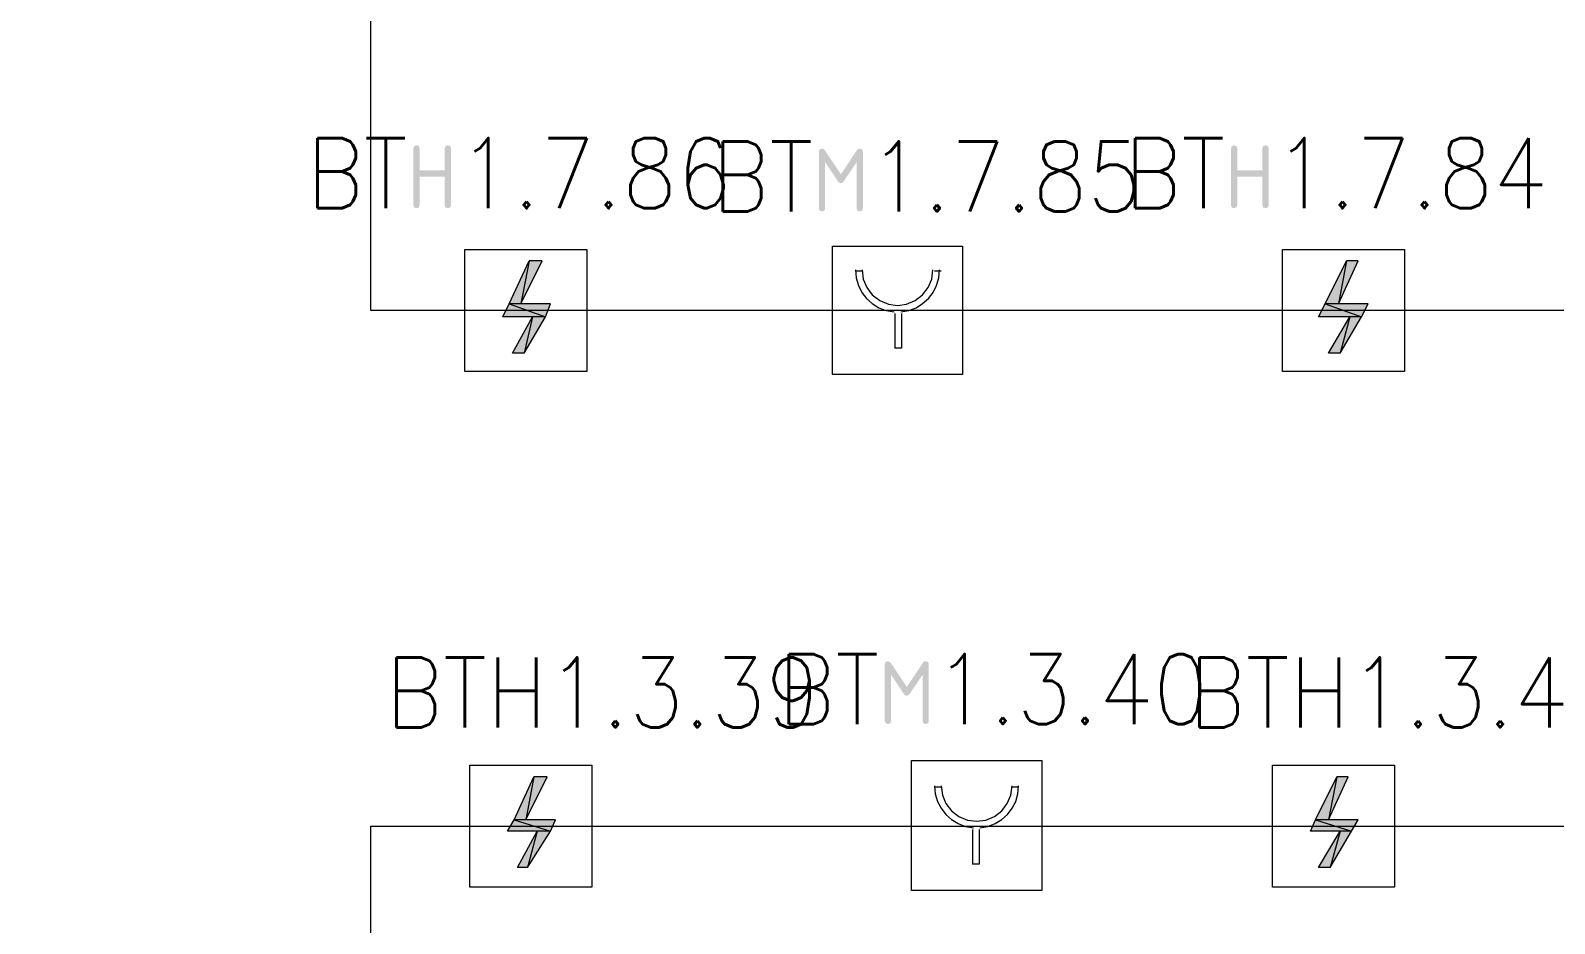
# Model space of a CAD drawing. Header units: millimetres. Extents: x 0 to 420, y 0 to 297.
# Drawn here: x 96.92 to 136.06, y 123.44 to 146.38 of the extents above; entities that cross this region are included whole.
import ezdxf

# ---------------------------------------------------------------- set-up
doc = ezdxf.new("R2010")
doc.units = ezdxf.units.MM
doc.styles.get("Standard").update_dxf_attribs({"font": 'STANDARD'})

msp = doc.modelspace()

# ---------------------------------------------------------------- hatches: boundary and pattern name
for points in [[(106.756839, 141.897144), (106.756839, 143.350147), (106.776821, 143.410918), (106.837317, 143.431176), (106.898088, 143.410918), (106.918346, 143.350147), (106.918346, 142.785151), (107.563819, 142.785151), (107.563819, 143.350147), (107.584076, 143.410918), (107.644847, 143.431176), (107.705136, 143.410918), (107.725325, 143.350147), (107.725325, 141.897144), (107.705136, 141.836648), (107.644847, 141.816666), (107.584076, 141.836648), (107.563819, 141.897144), (107.563819, 142.623645), (106.918346, 142.623645), (106.918346, 141.897144), (106.898088, 141.836648), (106.837317, 141.816666), (106.776821, 141.836648)], [(118.220353, 143.346509), (118.280643, 143.326252), (118.300831, 143.26548), (118.300831, 141.812477), (118.280643, 141.751981), (118.220353, 141.731999), (118.159582, 141.751981), (118.139325, 141.812477), (118.139325, 143.000346), (117.810249, 142.507559), (117.775109, 142.470628), (117.735835, 142.458501), (117.695321, 142.470628), (117.659767, 142.507559), (117.332346, 143.000346), (117.332346, 141.812477), (117.312088, 141.751981), (117.251317, 141.731999), (117.190821, 141.751981), (117.170839, 141.812477), (117.170839, 143.26548), (117.190821, 143.326252), (117.251317, 143.346509), (117.291004, 143.336311), (117.322424, 143.30627), (117.735835, 142.686153), (118.151451, 143.31068), (118.180115, 143.337483)], [(127.754173, 141.897144), (127.754173, 143.350147), (127.774154, 143.410918), (127.83465, 143.431176), (127.895422, 143.410918), (127.915679, 143.350147), (127.915679, 142.785151), (128.561152, 142.785151), (128.561152, 143.350147), (128.581409, 143.410918), (128.642181, 143.431176), (128.70247, 143.410918), (128.722658, 143.350147), (128.722658, 141.897144), (128.70247, 141.836648), (128.642181, 141.816666), (128.581409, 141.836648), (128.561152, 141.897144), (128.561152, 142.623645), (127.915679, 142.623645), (127.915679, 141.897144), (127.895422, 141.836648), (127.83465, 141.816666), (127.774154, 141.836648)], [(119.913687, 130.180842), (119.973976, 130.160585), (119.994164, 130.099814), (119.994164, 128.64681), (119.973976, 128.586314), (119.913687, 128.566333), (119.852915, 128.586314), (119.832658, 128.64681), (119.832658, 129.834679), (119.503582, 129.341893), (119.468443, 129.304961), (119.429168, 129.292835), (119.388654, 129.304961), (119.353101, 129.341893), (119.025679, 129.834679), (119.025679, 128.64681), (119.005422, 128.586314), (118.94465, 128.566333), (118.884154, 128.586314), (118.864173, 128.64681), (118.864173, 130.099814), (118.884154, 130.160585), (118.94465, 130.180842), (118.984338, 130.170645), (119.015757, 130.140604), (119.429168, 129.520486), (119.844785, 130.145013), (119.873448, 130.171816)]]:
    msp.add_hatch(color=7).paths.add_polyline_path(points, flags=0)
h = msp.add_hatch(color=1)
h.paths.add_polyline_path([(110.066668, 140.461999), (109.728001, 140.461999), (109.516335, 139.361333)], flags=0)
h.paths.add_polyline_path([(109.728001, 140.461999), (109.516335, 139.361333), (109.220001, 139.361333)], flags=0)
h = msp.add_hatch(color=1)
h.paths.add_polyline_path([(131.021668, 140.461999), (130.725334, 140.461999), (130.513668, 139.361333)], flags=0)
h.paths.add_polyline_path([(130.725334, 140.461999), (130.513668, 139.361333), (130.175001, 139.361333)], flags=0)
h = msp.add_hatch(color=1)
h.paths.add_polyline_path([(110.278335, 139.361333), (109.220001, 139.361333), (110.151335, 139.022666)], flags=0)
h.paths.add_polyline_path([(109.220001, 139.361333), (110.151335, 139.022666), (109.050668, 139.022666)], flags=0)
h = msp.add_hatch(color=1)
h.paths.add_polyline_path([(131.275668, 139.361333), (130.175001, 139.361333), (131.106334, 139.022666)], flags=0)
h.paths.add_polyline_path([(130.175001, 139.361333), (131.106334, 139.022666), (130.005668, 139.022666)], flags=0)
h = msp.add_hatch(color=1)
h.paths.add_polyline_path([(110.151335, 139.022666), (109.812668, 139.022666), (109.601001, 138.091333)], flags=0)
h.paths.add_polyline_path([(109.812668, 139.022666), (109.601001, 138.091333), (109.304668, 138.091333)], flags=0)
h = msp.add_hatch(color=1)
h.paths.add_polyline_path([(131.106334, 139.022666), (130.810001, 139.022666), (130.556001, 138.091333)], flags=0)
h.paths.add_polyline_path([(130.810001, 139.022666), (130.556001, 138.091333), (130.259668, 138.091333)], flags=0)
h = msp.add_hatch(color=1)
h.paths.add_polyline_path([(110.193668, 127.211666), (109.855001, 127.211666), (109.643335, 126.110999)], flags=0)
h.paths.add_polyline_path([(109.855001, 127.211666), (109.643335, 126.110999), (109.347001, 126.110999)], flags=0)
h = msp.add_hatch(color=1)
h.paths.add_polyline_path([(130.767668, 127.211666), (130.471334, 127.211666), (130.259668, 126.110999)], flags=0)
h.paths.add_polyline_path([(130.471334, 127.211666), (130.259668, 126.110999), (129.921001, 126.110999)], flags=0)
h = msp.add_hatch(color=1)
h.paths.add_polyline_path([(110.405335, 126.110999), (109.347001, 126.110999), (110.278335, 125.814666)], flags=0)
h.paths.add_polyline_path([(109.347001, 126.110999), (110.278335, 125.814666), (109.177668, 125.814666)], flags=0)
h = msp.add_hatch(color=1)
h.paths.add_polyline_path([(131.021668, 126.110999), (129.921001, 126.110999), (130.852334, 125.814666)], flags=0)
h.paths.add_polyline_path([(129.921001, 126.110999), (130.852334, 125.814666), (129.794001, 125.814666)], flags=0)
h = msp.add_hatch(color=1)
h.paths.add_polyline_path([(110.278335, 125.814666), (109.939668, 125.814666), (109.685668, 124.883333)], flags=0)
h.paths.add_polyline_path([(109.939668, 125.814666), (109.685668, 124.883333), (109.431668, 124.883333)], flags=0)
h = msp.add_hatch(color=1)
h.paths.add_polyline_path([(130.852334, 125.814666), (130.556001, 125.814666), (130.302001, 124.883333)], flags=0)
h.paths.add_polyline_path([(130.556001, 125.814666), (130.302001, 124.883333), (130.005668, 124.883333)], flags=0)

# ---------------------------------------------------------------- linework, layer by layer
at = {"color": 1, "lineweight": 0}
for points in [[(73.702335, 124.714), (76.538668, 124.714), (76.538668, 77.597), (297.434, 77.597), (297.434, 114.342333), (105.664001, 114.342333), (105.664001, 125.941666), (357.251, 125.941666), (357.251, 139.191999), (105.664001, 139.191999), (105.664001, 148.505333), (357.251, 148.505333), (357.251, 185.462333), (262.466667, 185.462333)], [(118.110001, 140.232371), (118.129219, 140.025485), (118.18574, 139.831354), (118.275961, 139.65388), (118.39628, 139.496961), (118.543095, 139.364501), (118.712803, 139.260398), (118.9018, 139.188555), (119.106486, 139.152871)], [(118.110001, 140.207999), (118.279335, 140.207999)], [(118.279335, 140.232917), (118.310021, 139.994697), (118.400016, 139.776257), (118.543177, 139.588312), (118.73336, 139.44158), (118.955259, 139.34964), (119.189501, 139.318993), (119.423743, 139.34964), (119.645643, 139.44158), (119.835825, 139.588312), (119.978986, 139.776257), (120.068981, 139.994697), (120.099668, 140.232917)], [(119.272534, 139.152858), (119.477217, 139.188544), (119.666211, 139.260391), (119.835913, 139.364499), (119.982723, 139.496965), (120.10304, 139.653885), (120.193262, 139.83136), (120.249788, 140.025484), (120.269018, 140.232358)], [(120.142001, 140.207999), (120.311335, 140.207999)], [(119.126001, 139.107333), (119.126001, 138.218333)], [(119.295335, 139.107333), (119.295335, 138.218333)], [(119.295335, 138.218333), (119.126001, 138.218333)], [(120.142001, 126.982037), (120.161219, 126.775152), (120.21774, 126.581021), (120.307961, 126.403546), (120.42828, 126.246628), (120.575095, 126.114167), (120.744803, 126.010065), (120.9338, 125.938221), (121.138486, 125.902537)], [(120.142001, 126.957666), (120.311335, 126.957666)], [(120.311335, 126.982584), (120.342021, 126.744363), (120.432016, 126.525923), (120.575177, 126.337979), (120.76536, 126.191247), (120.987259, 126.099306), (121.221501, 126.06866), (121.455743, 126.099306), (121.677643, 126.191247), (121.867825, 126.337979), (122.010986, 126.525923), (122.100981, 126.744363), (122.131668, 126.982584)], [(121.304534, 125.902525), (121.509217, 125.93821), (121.698211, 126.010058), (121.867913, 126.114166), (122.014723, 126.246631), (122.13504, 126.403552), (122.225262, 126.581026), (122.281788, 126.775151), (122.301018, 126.982025)], [(122.131668, 126.957666), (122.301001, 126.957666)], [(121.115668, 125.856999), (121.115668, 124.968)], [(121.285001, 125.856999), (121.285001, 124.968)], [(121.285001, 124.968), (121.115668, 124.968)]]:
    msp.add_lwpolyline(points, dxfattribs=at)
at = {"color": 7, "lineweight": 0}
for points in [[(108.077001, 140.758333), (111.209668, 140.758333)], [(117.517335, 140.842999), (120.861668, 140.842999)], [(129.074334, 140.758333), (132.207001, 140.758333)], [(119.549335, 127.634999), (122.893668, 127.634999)], [(108.204001, 127.507999), (111.336668, 127.507999)], [(128.820334, 127.507999), (131.953001, 127.507999)]]:
    msp.add_lwpolyline(points, dxfattribs=at)
at = {"color": 1, "lineweight": 0}
for points in [[(111.209668, 137.625666), (108.077001, 137.625666), (108.077001, 140.758333), (111.209668, 140.758333)], [(120.861668, 140.842999), (120.861668, 137.540999), (117.517335, 137.540999), (117.517335, 140.842999)], [(132.207001, 137.625666), (129.074334, 137.625666), (129.074334, 140.758333), (132.207001, 140.758333)], [(109.728001, 140.461999), (109.516335, 139.361333), (109.220001, 139.361333)], [(110.066668, 140.461999), (109.728001, 140.461999), (109.516335, 139.361333)], [(130.725334, 140.461999), (130.513668, 139.361333), (130.175001, 139.361333)], [(131.021668, 140.461999), (130.725334, 140.461999), (130.513668, 139.361333)], [(109.220001, 139.361333), (110.151335, 139.022666), (109.050668, 139.022666)], [(110.278335, 139.361333), (109.220001, 139.361333), (110.151335, 139.022666)], [(130.175001, 139.361333), (131.106334, 139.022666), (130.005668, 139.022666)], [(131.275668, 139.361333), (130.175001, 139.361333), (131.106334, 139.022666)], [(109.812668, 139.022666), (109.601001, 138.091333), (109.304668, 138.091333)], [(110.151335, 139.022666), (109.812668, 139.022666), (109.601001, 138.091333)], [(130.810001, 139.022666), (130.556001, 138.091333), (130.259668, 138.091333)], [(131.106334, 139.022666), (130.810001, 139.022666), (130.556001, 138.091333)], [(122.893668, 127.634999), (122.893668, 124.290666), (119.549335, 124.290666), (119.549335, 127.634999)], [(111.336668, 124.375333), (108.204001, 124.375333), (108.204001, 127.507999), (111.336668, 127.507999)], [(109.855001, 127.211666), (109.643335, 126.110999), (109.347001, 126.110999)], [(110.193668, 127.211666), (109.855001, 127.211666), (109.643335, 126.110999)], [(131.953001, 124.375333), (128.820334, 124.375333), (128.820334, 127.507999), (131.953001, 127.507999)], [(130.471334, 127.211666), (130.259668, 126.110999), (129.921001, 126.110999)], [(130.767668, 127.211666), (130.471334, 127.211666), (130.259668, 126.110999)], [(109.347001, 126.110999), (110.278335, 125.814666), (109.177668, 125.814666)], [(110.405335, 126.110999), (109.347001, 126.110999), (110.278335, 125.814666)], [(129.921001, 126.110999), (130.852334, 125.814666), (129.794001, 125.814666)], [(131.021668, 126.110999), (129.921001, 126.110999), (130.852334, 125.814666)], [(109.939668, 125.814666), (109.685668, 124.883333), (109.431668, 124.883333)], [(110.278335, 125.814666), (109.939668, 125.814666), (109.685668, 124.883333)], [(130.556001, 125.814666), (130.302001, 124.883333), (130.005668, 124.883333)], [(130.852334, 125.814666), (130.556001, 125.814666), (130.302001, 124.883333)]]:
    msp.add_lwpolyline(points, close=True, dxfattribs=at)

# ---------------------------------------------------------------- texts
at = {"color": 7, "char_height": 1.798339, "attachment_point": 1}
for s, insert, width in [('BT', (104.013005, 143.615005), 2.59760078), ('1.7.86', (107.907668, 143.615005), 5.79464789), ('BT', (114.427003, 143.530342), 2.59760078), ('1.7.85', (118.44867, 143.530342), 5.79464789), ('BT', (125.010337, 143.615005), 2.59760078), ('1.7.84', (128.862668, 143.615005), 5.99446333), ('BT', (116.120337, 130.364668), 2.59760078), ('1.3.40', (120.142003, 130.364668), 5.99446333), ('BTH1.3.39', (106.045, 130.280005), 10.59021856), ('BTH1.3.41', (126.661339, 130.280005), 10.39040311)]:
    msp.add_mtext(s, dxfattribs=dict(at, insert=insert, width=width))

doc.saveas('drawing.dxf')
